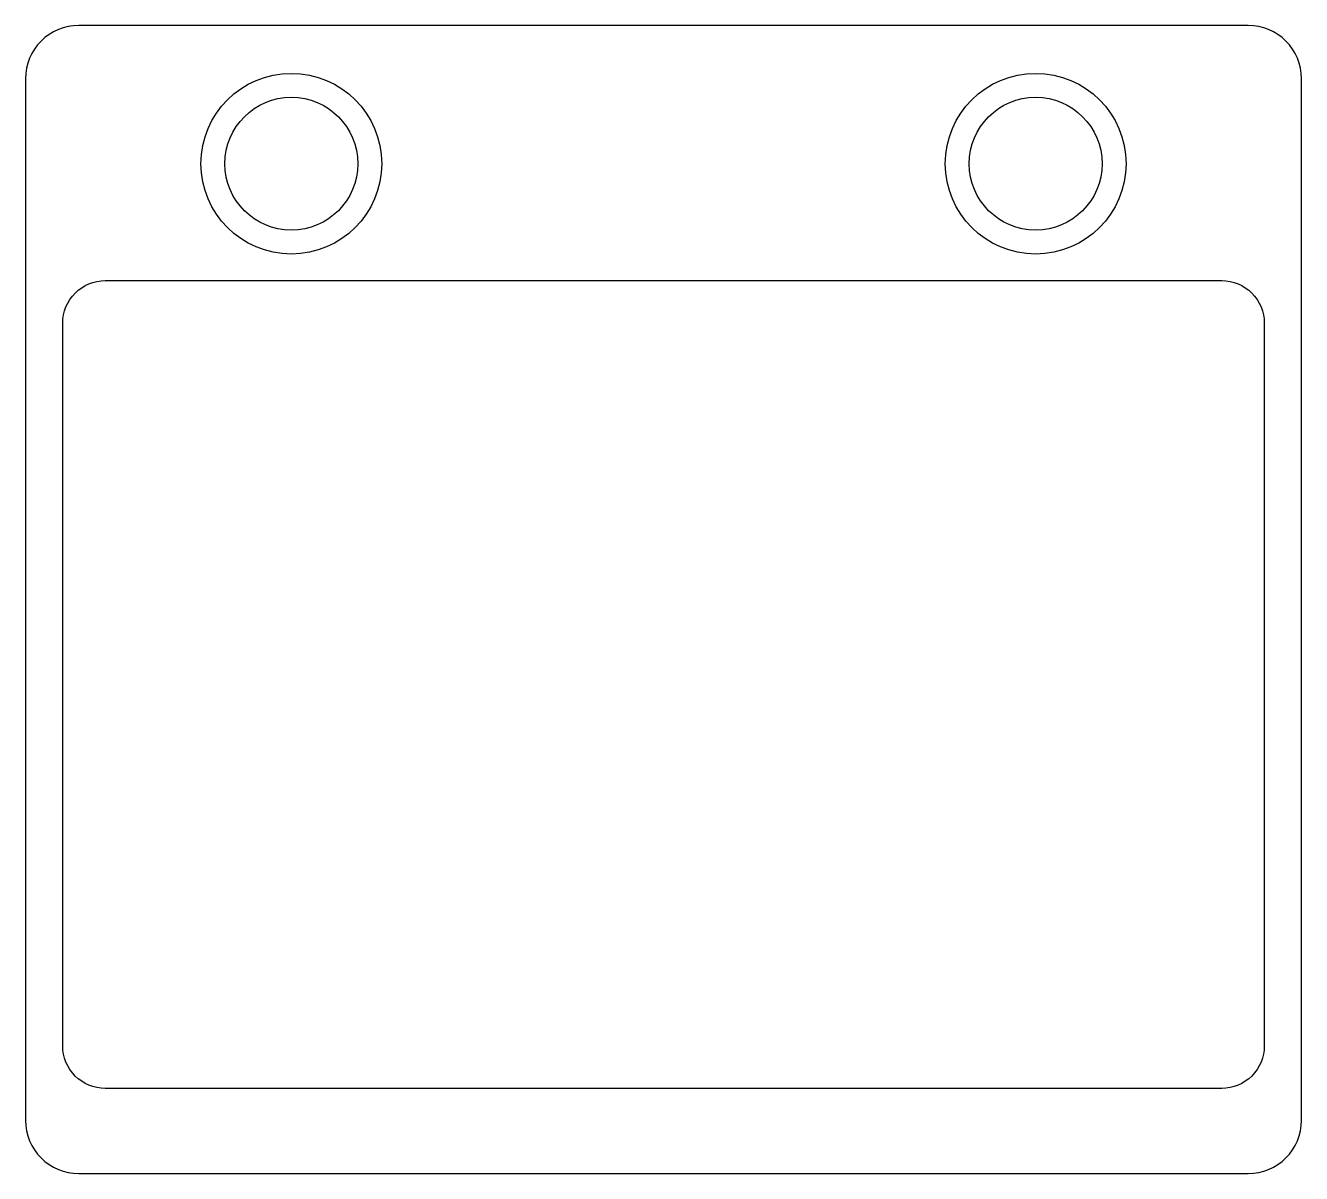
# Model space of a CAD drawing. Header units: millimetres. Extents: x -120 to 0, y -108 to 0.
import ezdxf

# ---------------------------------------------------------------- set-up
doc = ezdxf.new("R2010")
doc.units = ezdxf.units.MM
doc.layers.get('0').update_dxf_attribs({"linetype": 'CONTINUOUS'})

msp = doc.modelspace()

# ---------------------------------------------------------------- linework, layer by layer
for points in [[(0, -5, 0.414214), (-5, 0), (-115, 0, 0.414214), (-120, -5), (-120, -103, 0.414214), (-115, -108), (-5, -108, 0.414214), (0, -103)], [(-3.5, -28), (-3.5, -96, -0.414214), (-7.5, -100), (-112.5, -100, -0.414214), (-116.5, -96), (-116.5, -28, -0.414214), (-112.5, -24), (-7.5, -24, -0.414214)]]:
    msp.add_lwpolyline(points, format="xyb", close=True)
for centre, radius in [((-95, -13), 8.5), ((-25, -13), 8.5), ((-95, -13), 6.25), ((-25, -13), 6.25)]:
    msp.add_circle(centre, radius)

doc.saveas('drawing.dxf')
